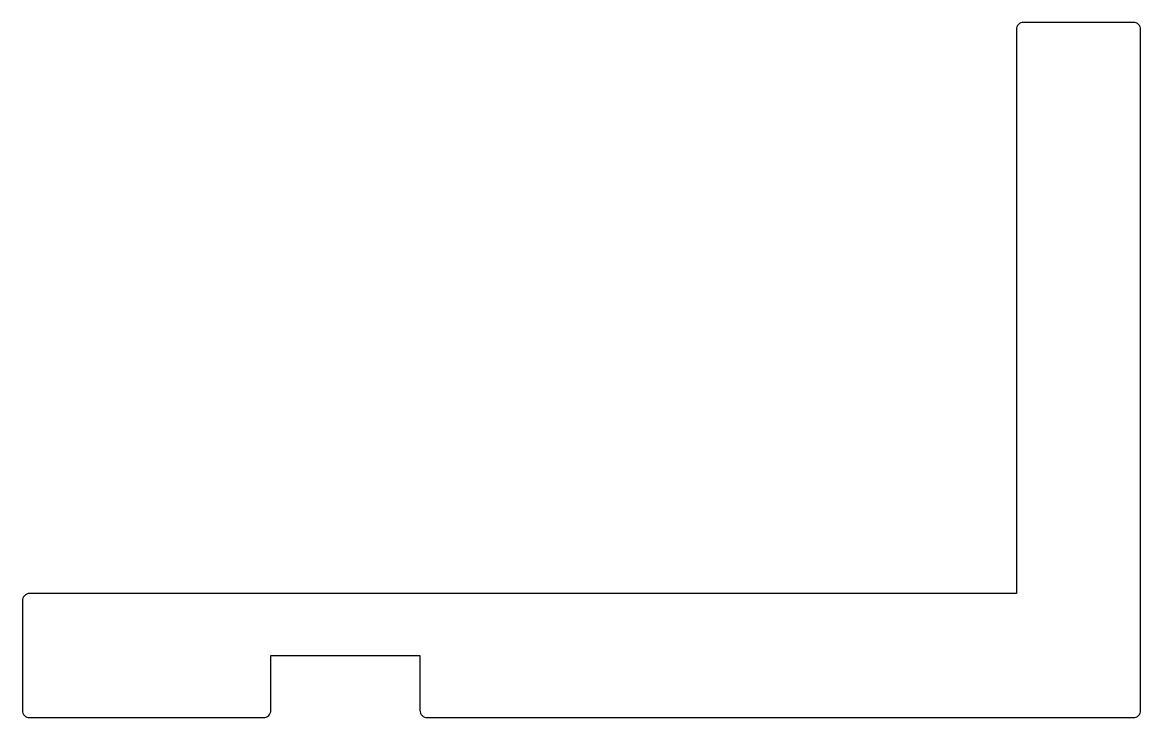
# Model space of a CAD drawing. Extents: x 2898.4 to 2943.4, y 1317.3 to 1345.3.
import ezdxf

# ---------------------------------------------------------------- set-up
doc = ezdxf.new("R2010")
doc.units = 0
doc.layers.add('KOTA', color=7, linetype='CONTINUOUS')

msp = doc.modelspace()

# ---------------------------------------------------------------- linework, layer by layer
at = {"layer": 'KOTA'}
for p, q in [((2943.063, 1345.319), (2938.663, 1345.319)), ((2938.363, 1345.019), (2938.363, 1322.319)), ((2943.363, 1317.619), (2943.363, 1345.019)), ((2938.363, 1322.319), (2898.663, 1322.319)), ((2898.363, 1322.019), (2898.363, 1317.619)), ((2908.363, 1317.619), (2908.363, 1319.819)), ((2908.363, 1319.819), (2914.363, 1319.819)), ((2914.363, 1319.819), (2914.363, 1317.619)), ((2898.663, 1317.319), (2908.063, 1317.319)), ((2914.663, 1317.319), (2943.063, 1317.319))]:
    msp.add_line(p, q, dxfattribs=at)
for centre, start, end in [((2938.663, 1345.019), 90, 180), ((2943.063, 1345.019), 0, 90), ((2898.663, 1322.019), 90, 180), ((2898.663, 1317.619), 180, 270), ((2908.063, 1317.619), 270, 0), ((2914.663, 1317.619), 180, 270), ((2943.063, 1317.619), 270, 0)]:
    msp.add_arc(centre, 0.3, start, end, dxfattribs=at)

doc.saveas('drawing.dxf')
